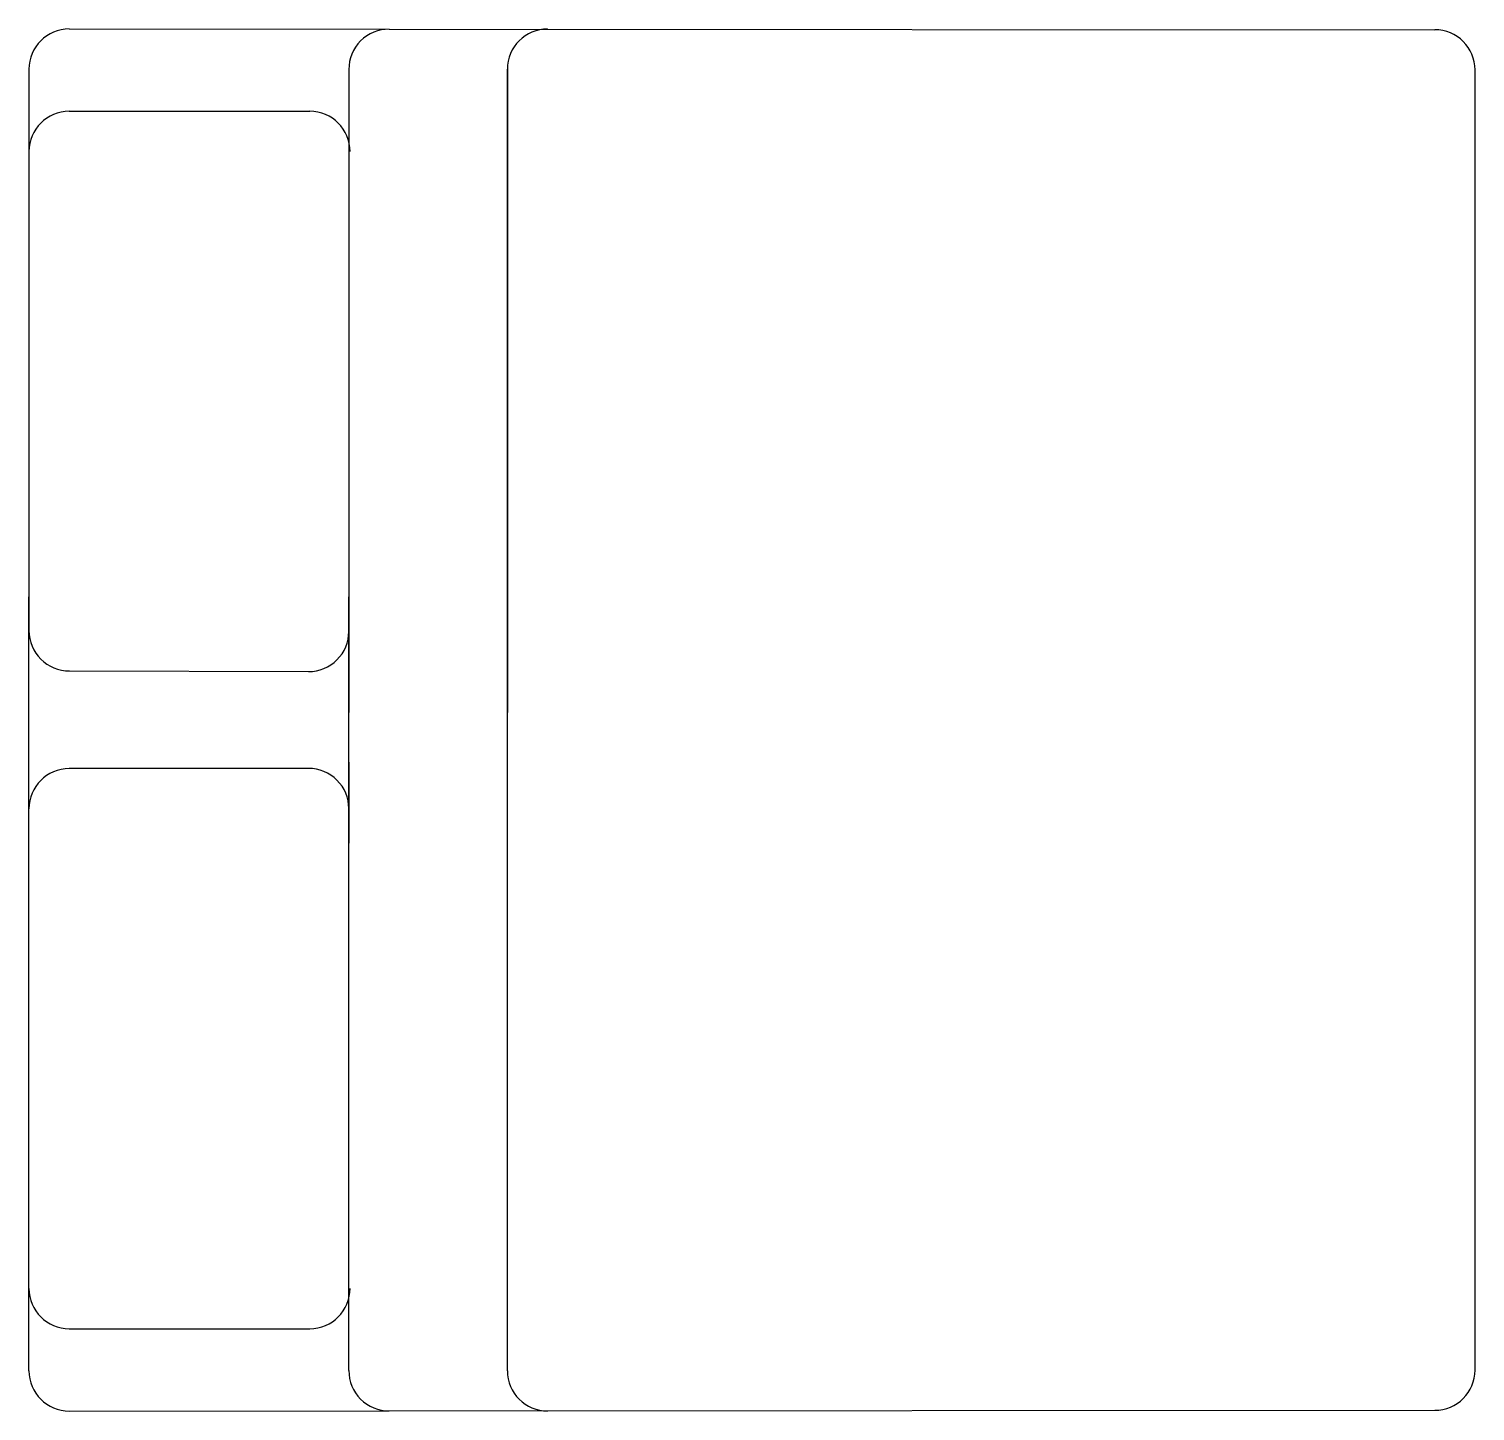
# Model space of a CAD drawing. Extents: x 0 to 180, y 0 to 172.
import ezdxf

# ---------------------------------------------------------------- set-up
doc = ezdxf.new("R2010")
doc.units = 0
doc.header["$LTSCALE"] = 50
doc.header["$MEASUREMENT"] = 0
doc.layers.get('0').update_dxf_attribs({"linetype": 'CONTINUOUS'})

msp = doc.modelspace()

# ---------------------------------------------------------------- linework, layer by layer
at = {"color": 0, "linetype": 'ByBlock'}
for p, q in [((4.88, 171.53), (44.61, 171.5)), ((4.88, 171.53), (44.61, 171.5)), ((44.61, 171.5), (174.51, 171.43)), ((44.61, 171.5), (174.51, 171.43)), ((-0.12, 166.53), (-0.12, 96.8)), ((-0.12, 166.53), (-0.12, 96.8)), ((39.61, 166.5), (39.61, 96.71)), ((39.61, 166.5), (39.61, 96.71)), ((59.31, 166.53), (59.31, 86.64)), ((59.31, 4.88), (59.31, 166.53)), ((179.5, 4.98), (179.5, 166.43)), ((4.88, 161.3), (34.77, 161.3)), ((4.88, 161.3), (34.77, 161.3)), ((-0.12, 90.86), (-0.12, 101.02)), ((-0.12, 90.86), (-0.12, 101.02)), ((39.61, 90.95), (39.61, 101.02)), ((39.61, 90.95), (39.61, 101.02)), ((39.61, 96.71), (39.61, 86.64)), ((39.61, 70.39), (39.61, 96.71)), ((4.91, 91.8), (34.6, 91.71)), ((4.91, 91.8), (34.6, 91.71)), ((-0.12, 74.66), (-0.12, 90.86)), ((39.61, 74.7), (39.61, 84.77)), ((59.31, 4.88), (59.31, 84.77)), ((34.6, 79.7), (4.87, 79.66)), ((39.61, 80.46), (39.61, 70.39)), ((39.61, 80.46), (39.61, 70.39)), ((-0.12, 74.61), (-0.12, 74.66)), ((-0.12, 4.88), (-0.12, 74.61)), ((-0.12, 4.88), (-0.12, 74.61)), ((39.61, 4.9), (39.61, 74.7)), ((39.61, 4.9), (39.61, 74.7)), ((4.88, 10.11), (34.77, 10.11)), ((4.88, 10.11), (34.77, 10.11)), ((4.88, -0.12), (44.61, -0.1)), ((4.88, -0.12), (44.61, -0.1)), ((44.61, -0.1), (174.51, -0.02)), ((44.61, -0.1), (174.51, -0.02))]:
    msp.add_line(p, q, dxfattribs=at)
for centre, start, end in [((4.88, 166.53), 90, 180), ((4.88, 166.53), 90, 180), ((44.61, 166.5), 89.9648, 180), ((44.61, 166.5), 89.9648, 180), ((64.31, 166.53), 90, 180), ((64.31, 166.53), 90, 180), ((174.5, 166.43), 0.0299, 89.9648), ((174.5, 166.43), 0.0299, 89.9648), ((4.88, 156.3), 90, 180), ((4.88, 156.3), 90, 180), ((34.77, 156.3), 0, 90), ((34.77, 156.3), 0, 90), ((4.88, 96.8), 180, 270.316), ((4.88, 96.8), 180, 270.316), ((34.61, 96.71), 269.8257, 360), ((34.61, 96.71), 269.8257, 360), ((4.88, 74.66), 90.0805, 180), ((34.61, 74.7), 0, 90.1743), ((34.61, 74.7), 0, 90.1743), ((4.88, 15.11), 180, 270), ((4.88, 15.11), 180, 270), ((34.77, 15.11), 270, 0), ((34.77, 15.11), 270, 0), ((4.88, 4.88), 180, 270), ((4.88, 4.88), 180, 270), ((44.61, 4.9), 180, 270.0352), ((44.61, 4.9), 180, 270.0352), ((64.31, 4.88), 180, 270), ((64.31, 4.88), 180, 270), ((174.5, 4.98), 270.0352, 359.9701), ((174.5, 4.98), 270.0352, 359.9701)]:
    msp.add_arc(centre, 5, start, end, dxfattribs=at)

doc.saveas('drawing.dxf')
